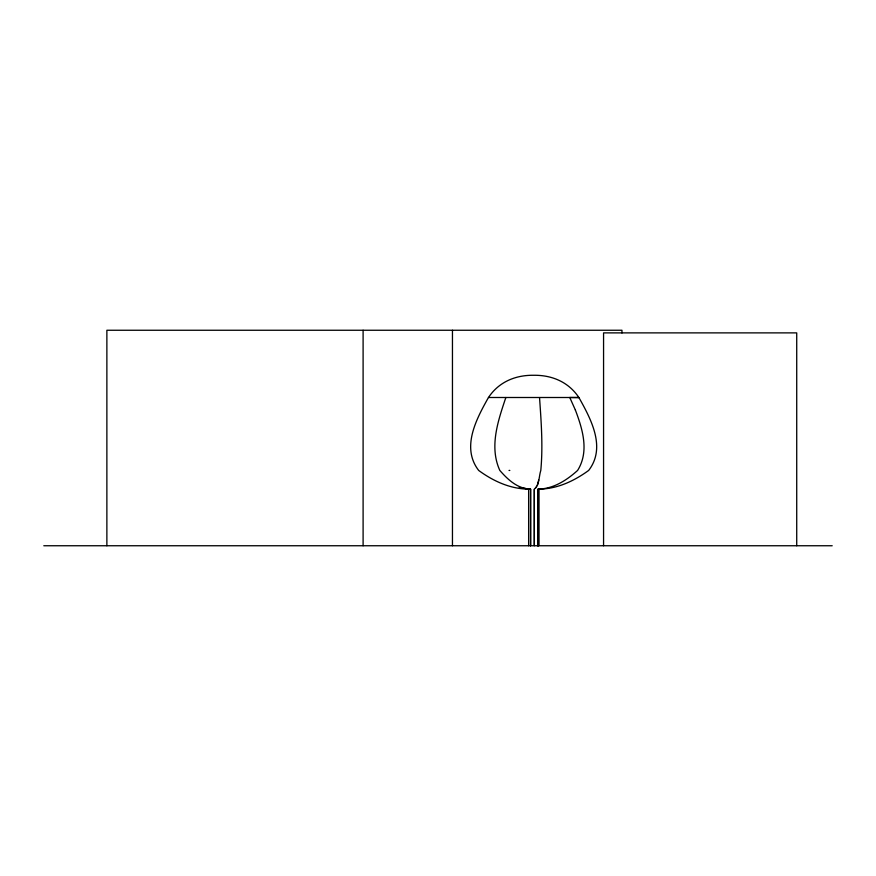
<?xml version="1.0" encoding="UTF-8"?>
<svg xmlns="http://www.w3.org/2000/svg" width="876" height="876" viewBox="0 0 876 876"><rect width="100%" height="100%" fill="white"/><g stroke="black" fill="none" stroke-linecap="round" stroke-linejoin="round"><path stroke-width="1.31" d="M530.582 489.476L530.582 545.748L530.582 489.136C517.563 488.786 507.861 479.654 499.824 470.434C489.016 446.727 498.105 420.71 505.824 397.562L506.032 397.562M534.327 489.476L534.327 545.748L534.316 489.136C539.627 484.746 538.795 476.522 540.799 470.434C543.065 446.18 541.215 421.805 539.539 397.562L539.539 397.562M537.678 489.476L537.678 545.748L537.678 489.136C553.216 488.972 566.465 480.486 577.602 470.434C589.471 451.49 582.584 429.141 575.357 409.979M538.685 489.476L538.685 545.748L538.685 489.136C557.169 489.027 574.021 481.077 588.672 470.434C606.323 447.526 590.993 419.111 578.927 397.562L578.861 397.496C568.491 381.925 551.858 375.005 533.67 375.278C515.482 375.005 498.838 381.925 488.48 397.496L488.425 397.562C476.336 419.1 461.017 447.537 478.668 470.434C493.779 481.504 511.475 489.509 530.582 489.136M528.655 489.334L527.921 489.082M537.295 485.742L538.674 480.048M536.211 487.155L535.663 487.888M578.872 397.507L488.48 397.496M578.916 397.562L569.761 397.496L575.357 409.979M509.033 470.434L509.821 470.434M43.8 545.748L832.2 545.748M528.513 489.038L519.26 487.428M796.722 545.748L796.722 332.88L603.564 332.88L603.564 545.748M621.96 332.979L621.96 330.252L106.872 330.252L106.872 545.748M528.644 489.136L528.644 545.748M452.454 330.252L452.454 545.748M363.102 330.252L363.102 545.748"/></g></svg>
